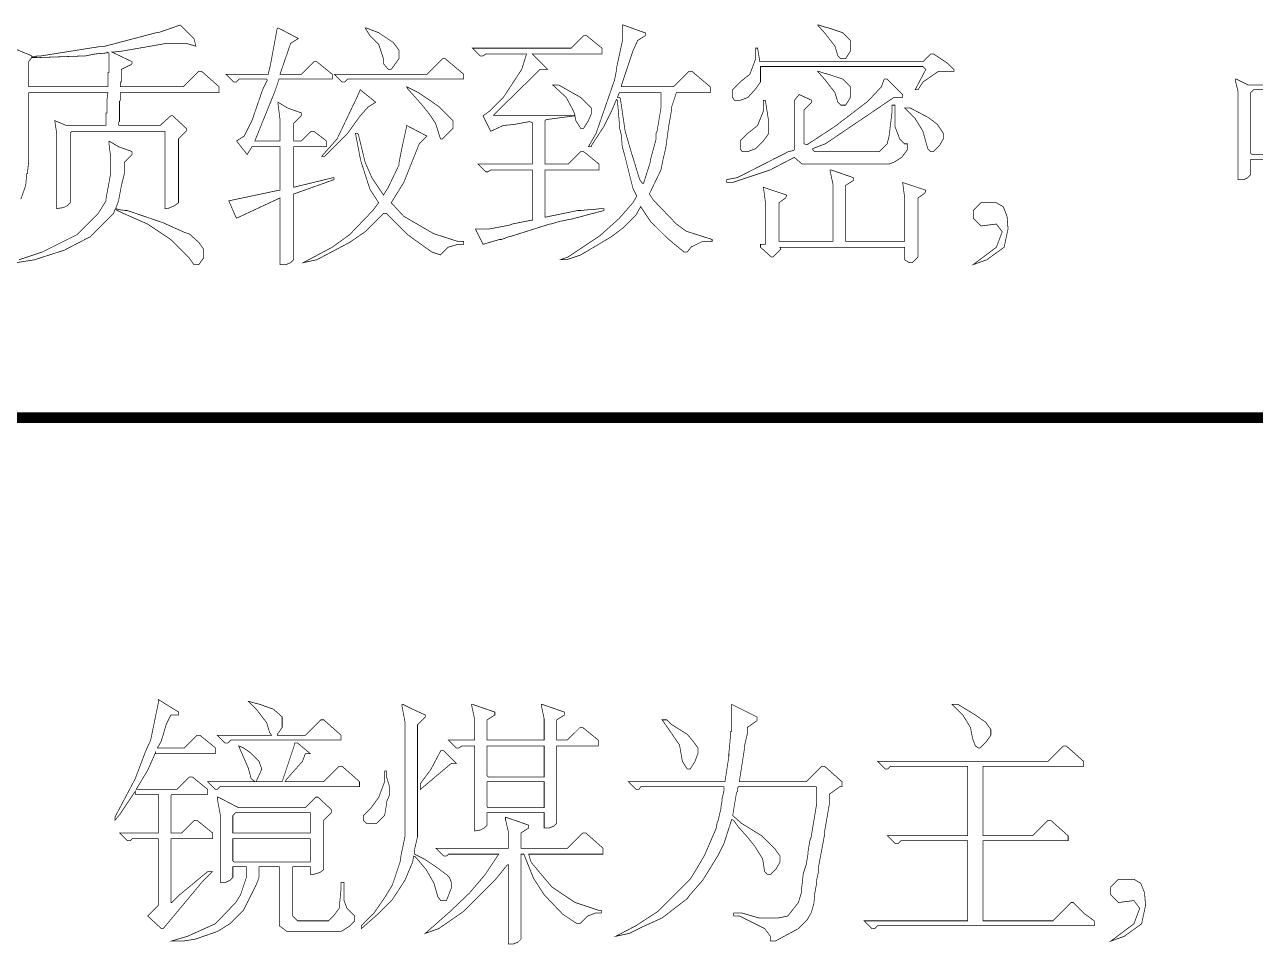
# Model space of a CAD drawing. Extents: x 94 to 452, y -72 to 1042.
# Drawn here: x 290.54 to 308.02, y 340.8 to 353.86 of the extents above; entities that cross this region are included whole.
import ezdxf

# ---------------------------------------------------------------- set-up
doc = ezdxf.new("R2010")
doc.units = 0
doc.header["$MEASUREMENT"] = 0
doc.layers.add('TREE_LAYER', color=7, linetype='Continuous')

msp = doc.modelspace()

# ---------------------------------------------------------------- linework, layer by layer
at = {"layer": 'TREE_LAYER'}
for points, const_width, elevation in [([(292.755679, 353.85727), (292.439992, 353.747466), (292.412541, 353.747466), (291.68509, 353.555309), (291.643914, 353.555309), (290.779208, 353.418054), (290.71058, 353.418054), (290.71058, 353.404329), (290.641953, 353.404329), (290.641953, 353.418054), (290.614502, 353.43178), (290.381169, 353.527858)], 0.01, 49), ([(290.490973, 351.386682), (290.5596, 351.578839), (290.573326, 351.743544), (290.587051, 351.743544), (290.587051, 351.784721), (290.600777, 351.90825), (290.600777, 352.896486), (290.600777, 352.896486), (291.712541, 352.896486), (291.726267, 352.896486), (291.712541, 352.786682), (291.712541, 352.786682), (291.712541, 352.690603), (291.712541, 352.690603), (291.712541, 352.60825), (291.698816, 352.60825), (291.698816, 352.512172), (291.698816, 352.512172), (291.698816, 352.429819), (291.698816, 352.429819), (291.136071, 352.429819), (290.971365, 352.498446), (290.998816, 352.320015), (290.998816, 351.249427), (291.094894, 351.263152), (291.149796, 351.290603), (291.190973, 351.33178), (291.190973, 352.320015), (291.218424, 352.347466), (292.536071, 352.347466), (292.536071, 352.347466), (292.536071, 351.249427), (292.577247, 351.249427), (292.673326, 351.290603), (292.728228, 351.33178), (292.728228, 352.237662), (292.838031, 352.347466), (292.838031, 352.388642), (292.645875, 352.567074), (292.618424, 352.567074), (292.467443, 352.429819), (291.890973, 352.429819), (291.877247, 352.429819), (291.877247, 352.470995), (291.890973, 352.484721), (291.890973, 352.580799), (291.890973, 352.580799), (291.890973, 352.676878), (291.890973, 352.676878), (291.890973, 352.772956), (291.904698, 352.786682), (291.904698, 352.896486), (291.904698, 352.896486), (293.304698, 352.896486), (293.304698, 352.978839), (293.057639, 353.198446), (293.016463, 353.198446), (292.796855, 352.978839), (291.918424, 352.978839), (291.904698, 352.978839), (291.904698, 353.047466), (291.918424, 353.047466), (291.918424, 353.225897), (292.055679, 353.294525), (292.069404, 353.30825), (292.069404, 353.335701), (291.781169, 353.472956), (291.80862, 353.472956), (291.932149, 353.486682), (292.563522, 353.596486), (292.838031, 353.596486), (292.975286, 353.555309), (292.947835, 353.665113), (292.755679, 353.85727), (292.755679, 353.85727)], 0.01, 49), ([(294.141953, 353.816093), (294.128228, 353.802368), (294.032149, 353.280799), (294.004698, 353.170995), (294.004698, 353.15727), (293.400777, 353.15727), (293.51058, 353.047466), (293.551757, 353.047466), (293.592933, 353.088642), (293.977247, 353.088642), (293.990973, 353.074917), (293.922345, 352.937662), (293.771365, 352.498446), (293.661561, 352.278839), (293.551757, 352.210211), (293.702737, 352.018054), (293.771365, 352.127858), (294.169404, 352.127858), (294.169404, 352.127858), (294.169404, 351.510211), (294.155679, 351.510211), (293.441953, 351.359231), (293.441953, 351.359231), (293.538031, 351.139623), (293.551757, 351.112172), (294.169404, 351.400407), (294.169404, 351.400407), (294.169404, 350.453348), (294.251757, 350.453348), (294.320384, 350.480799), (294.361561, 350.521976), (294.361561, 351.455309), (294.938031, 351.661191), (294.938031, 351.688642), (294.924306, 351.688642), (294.361561, 351.551388), (294.361561, 351.551388), (294.361561, 352.127858), (294.361561, 352.127858), (294.828228, 352.127858), (294.828228, 352.210211), (294.649796, 352.347466), (294.60862, 352.347466), (294.471365, 352.210211), (294.361561, 352.210211), (294.361561, 352.210211), (294.361561, 352.45727), (294.471365, 352.567074), (294.471365, 352.60825), (294.279208, 352.676878), (294.141953, 352.759231), (294.141953, 352.759231), (294.141953, 352.73178), (294.169404, 352.512172), (294.169404, 352.210211), (294.169404, 352.210211), (293.812541, 352.210211), (293.812541, 352.210211), (294.100777, 352.923937), (294.155679, 353.088642), (294.91058, 353.088642), (294.91058, 353.15727), (294.690973, 353.335701), (294.649796, 353.335701), (294.471365, 353.15727), (294.183129, 353.15727), (294.169404, 353.15727), (294.320384, 353.596486), (294.430188, 353.665113), (294.141953, 353.816093), (294.141953, 353.816093)], 0.01, 49), ([(295.390973, 353.816093), (295.377247, 353.816093), (295.445875, 353.70629), (295.569404, 353.58276), (295.638031, 353.376878), (295.638031, 353.30825), (295.706659, 353.225897), (295.747835, 353.225897), (295.857639, 353.376878), (295.857639, 353.500407), (295.775286, 353.610211), (295.569404, 353.747466), (295.390973, 353.816093), (295.390973, 353.816093)], 0.01, 49), ([(299.041953, 353.85727), (299.028228, 353.85727), (299.028228, 353.623937), (298.945875, 353.239623), (298.945875, 353.212172), (298.918424, 353.074917), (298.657639, 352.320015), (298.547835, 352.127858), (298.589012, 352.127858), (298.589012, 352.141584), (298.767443, 352.416093), (298.877247, 352.635701), (298.945875, 352.800407), (298.9596, 352.786682), (298.987051, 352.45727), (298.987051, 352.443544), (298.987051, 352.402368), (299.014502, 352.292564), (299.028228, 352.127858), (299.055679, 352.03178), (299.179208, 351.537662), (299.23411, 351.427858), (299.179208, 351.33178), (298.987051, 351.112172), (298.712541, 350.865113), (298.2596, 350.563152), (298.149796, 350.521976), (298.232149, 350.521976), (298.438031, 350.590603), (298.877247, 350.851388), (299.055679, 350.988642), (299.220384, 351.153348), (299.289012, 351.276878), (299.426267, 351.070995), (299.673326, 350.823937), (299.906659, 350.63178), (299.947835, 350.63178), (300.016463, 350.714133), (300.030188, 350.714133), (300.167443, 350.78276), (300.304698, 350.78276), (300.304698, 350.810211), (299.961561, 350.920015), (299.947835, 350.920015), (299.796855, 351.029819), (299.467443, 351.372956), (299.412541, 351.455309), (299.577247, 351.798446), (299.604698, 351.935701), (299.645875, 352.114133), (299.687051, 352.416093), (299.728228, 352.649427), (299.728228, 352.690603), (299.796855, 352.896486), (299.796855, 352.896486), (300.277247, 352.896486), (300.277247, 352.978839), (300.016463, 353.198446), (299.975286, 353.198446), (299.755679, 352.978839), (299.014502, 352.978839), (299.014502, 352.992564), (299.055679, 353.116093), (299.069404, 353.15727), (299.179208, 353.486682), (299.247835, 353.637662), (299.357639, 353.70629), (299.357639, 353.747466), (299.343914, 353.747466), (299.041953, 353.85727), (299.041953, 353.85727)], 0.01, 49), ([(301.814502, 353.85727), (301.800777, 353.85727), (301.91058, 353.733741), (302.047835, 353.555309), (302.089012, 353.418054), (302.130188, 353.376878), (302.198816, 353.376878), (302.267443, 353.486682), (302.267443, 353.637662), (302.157639, 353.747466), (301.951757, 353.816093), (301.896855, 353.829819), (301.814502, 353.85727), (301.814502, 353.85727)], 0.01, 49), ([(298.520384, 353.70629), (298.479208, 353.70629), (298.300777, 353.527858), (296.900777, 353.527858), (297.01058, 353.418054), (297.051757, 353.418054), (297.092933, 353.445505), (297.669404, 353.445505), (297.669404, 353.445505), (297.600777, 353.225897), (297.339992, 352.827858), (297.147835, 352.635701), (297.051757, 352.567074), (297.161561, 352.347466), (297.339992, 352.429819), (297.490973, 352.443544), (297.71058, 352.484721), (297.751757, 352.470995), (297.751757, 351.880799), (297.738031, 351.880799), (296.983129, 351.880799), (297.092933, 351.770995), (297.120384, 351.770995), (297.161561, 351.798446), (297.738031, 351.798446), (297.751757, 351.798446), (297.751757, 351.084721), (297.738031, 351.084721), (297.463522, 351.029819), (297.436071, 351.016093), (297.147835, 350.961191), (296.941953, 350.961191), (297.051757, 350.741584), (297.28509, 350.810211), (297.312541, 350.810211), (297.422345, 350.851388), (297.436071, 350.851388), (297.998816, 351.029819), (298.012541, 351.029819), (298.149796, 351.070995), (298.163522, 351.070995), (298.287051, 351.098446), (298.300777, 351.098446), (298.767443, 351.221976), (298.767443, 351.249427), (298.739992, 351.249427), (298.726267, 351.249427), (298.616463, 351.235701), (298.602737, 351.235701), (298.575286, 351.235701), (298.438031, 351.221976), (298.396855, 351.221976), (297.930188, 351.125897), (297.930188, 351.125897), (297.930188, 351.798446), (297.930188, 351.798446), (298.698816, 351.798446), (298.698816, 351.880799), (298.479208, 352.059231), (298.438031, 352.059231), (298.2596, 351.880799), (297.930188, 351.880799), (297.930188, 351.880799), (297.930188, 352.498446), (297.943914, 352.512172), (298.355679, 352.567074), (298.369404, 352.498446), (298.438031, 352.388642), (298.438031, 352.388642), (298.479208, 352.388642), (298.547835, 352.498446), (298.589012, 352.594525), (298.589012, 352.676878), (298.438031, 352.827858), (298.122345, 353.00629), (298.039992, 353.00629), (298.232149, 352.827858), (298.328228, 352.649427), (298.355679, 352.580799), (298.341953, 352.567074), (297.202737, 352.567074), (297.202737, 352.580799), (297.861561, 353.225897), (297.971365, 353.225897), (297.751757, 353.445505), (297.751757, 353.445505), (298.739992, 353.445505), (298.739992, 353.527858), (298.520384, 353.70629), (298.520384, 353.70629)], 0.01, 49), ([(291.712541, 353.459231), (291.712541, 353.472956), (291.739992, 353.459231), (291.739992, 353.184721), (291.726267, 353.184721), (291.726267, 353.088642), (291.726267, 353.074917), (291.726267, 352.978839), (291.712541, 352.978839), (290.600777, 352.978839), (290.600777, 352.978839), (290.600777, 353.335701), (290.641953, 353.390603), (291.41058, 353.418054), (291.547835, 353.445505), (291.712541, 353.459231), (291.712541, 353.459231)], 0.01, 49), ([(300.949796, 353.527858), (300.922345, 353.527858), (300.922345, 353.376878), (300.839992, 353.15727), (300.702737, 353.047466), (300.592933, 352.937662), (300.592933, 352.827858), (300.620384, 352.786682), (300.702737, 352.786682), (300.812541, 352.827858), (300.922345, 352.951388), (300.990973, 353.047466), (300.990973, 353.253348), (300.990973, 353.267074), (300.990973, 353.267074), (303.296855, 353.267074), (303.338031, 353.225897), (303.187051, 352.937662), (303.228228, 352.937662), (303.296855, 353.047466), (303.516463, 353.198446), (303.736071, 353.198446), (303.736071, 353.225897), (303.653718, 353.30825), (303.447835, 353.445505), (303.406659, 353.445505), (303.296855, 353.335701), (300.977247, 353.335701), (300.977247, 353.363152), (300.949796, 353.527858), (300.949796, 353.527858)], 0.01, 49), ([(296.516463, 353.376878), (296.475286, 353.376878), (296.255679, 353.15727), (294.938031, 353.15727), (295.047835, 353.047466), (295.089012, 353.047466), (295.130188, 353.088642), (296.777247, 353.088642), (296.777247, 353.15727), (296.516463, 353.376878), (296.516463, 353.376878)], 0.01, 49), ([(301.814502, 353.198446), (301.800777, 353.198446), (301.91058, 353.074917), (302.047835, 352.896486), (302.089012, 352.759231), (302.130188, 352.718054), (302.198816, 352.718054), (302.267443, 352.827858), (302.267443, 352.978839), (302.157639, 353.088642), (301.951757, 353.15727), (301.896855, 353.170995), (301.814502, 353.198446), (301.814502, 353.198446)], 0.01, 49), ([(295.967443, 352.978839), (295.967443, 352.978839), (295.981169, 352.951388), (296.200777, 352.704329), (296.296855, 352.580799), (296.379208, 352.45727), (296.447835, 352.237662), (296.475286, 352.237662), (296.626267, 352.388642), (296.626267, 352.498446), (296.43411, 352.690603), (296.296855, 352.786682), (296.132149, 352.896486), (295.967443, 352.978839), (295.967443, 352.978839)], 0.01, 49), ([(302.789012, 353.088642), (302.747835, 353.088642), (302.706659, 352.978839), (302.514502, 352.772956), (302.047835, 352.416093), (301.649796, 352.155309), (301.60862, 352.169035), (301.60862, 352.649427), (301.718424, 352.759231), (301.718424, 352.786682), (301.539992, 352.869035), (301.471365, 352.786682), (301.471365, 352.086682), (301.457639, 352.072956), (301.389012, 352.059231), (300.661561, 351.688642), (300.51058, 351.661191), (300.51058, 351.620015), (300.592933, 351.620015), (301.128228, 351.798446), (301.471365, 351.976878), (301.581169, 351.880799), (302.816463, 351.880799), (302.88509, 351.90825), (302.994894, 351.976878), (303.077247, 352.086682), (303.077247, 352.169035), (303.036071, 352.169035), (302.967443, 352.237662), (302.898816, 352.416093), (302.898816, 352.718054), (302.857639, 352.718054), (302.857639, 352.621976), (302.816463, 352.278839), (302.789012, 352.169035), (302.679208, 352.059231), (301.7596, 352.059231), (301.732149, 352.086682), (301.732149, 352.100407), (301.91058, 352.169035), (302.88509, 352.827858), (303.00862, 352.827858), (303.00862, 352.869035), (302.789012, 353.088642), (302.789012, 353.088642)], 0.01, 49), ([(308.979208, 353.00629), (307.90862, 353.00629), (307.743914, 353.088642), (307.730188, 353.088642), (307.730188, 353.074917), (307.771365, 352.910211), (307.771365, 351.661191), (307.853718, 351.661191), (307.90862, 351.688642), (307.949796, 351.729819), (307.949796, 351.949427), (307.963522, 351.949427), (308.979208, 351.949427)], 0.01, 49), ([(295.30862, 352.937662), (295.267443, 352.841584), (294.979208, 352.237662), (294.7596, 351.990603), (294.800777, 351.990603), (295.130188, 352.320015), (295.30862, 352.567074), (295.418424, 352.690603), (295.528228, 352.759231), (295.30862, 352.937662), (295.30862, 352.937662)], 0.01, 49), ([(298.987051, 352.896486), (299.000777, 352.896486), (299.577247, 352.896486), (299.577247, 352.896486), (299.577247, 352.676878), (299.522345, 352.347466), (299.50862, 352.320015), (299.50862, 352.237662), (299.426267, 351.935701), (299.426267, 351.90825), (299.330188, 351.60629), (299.316463, 351.60629), (299.275286, 351.661191), (299.179208, 351.976878), (299.165482, 352.018054), (299.069404, 352.347466), (299.000777, 352.814133), (298.987051, 352.827858), (298.9596, 352.827858), (298.987051, 352.896486), (298.987051, 352.896486)], 0.01, 49), ([(301.0596, 352.786682), (301.032149, 352.786682), (301.032149, 352.635701), (300.949796, 352.429819), (300.812541, 352.320015), (300.702737, 352.210211), (300.702737, 352.100407), (300.730188, 352.059231), (300.812541, 352.059231), (300.922345, 352.100407), (301.032149, 352.210211), (301.100777, 352.30629), (301.100777, 352.525897), (301.0596, 352.786682), (301.0596, 352.786682)], 0.01, 49), ([(307.990973, 352.937662), (307.990973, 352.937662), (308.979208, 352.937662), (308.979208, 352.937662), (308.979208, 352.03178), (308.979208, 352.018054), (307.963522, 352.018054), (307.949796, 352.03178), (307.949796, 352.896486), (307.990973, 352.937662), (307.990973, 352.937662)], 0.01, 49), ([(303.118424, 352.676878), (303.036071, 352.676878), (303.187051, 352.525897), (303.296855, 352.347466), (303.338031, 352.196486), (303.365482, 352.100407), (303.406659, 352.059231), (303.447835, 352.059231), (303.530188, 352.141584), (303.58509, 352.237662), (303.58509, 352.320015), (303.502737, 352.443544), (303.379208, 352.539623), (303.118424, 352.676878), (303.118424, 352.676878)], 0.01, 49), ([(295.967443, 352.429819), (295.967443, 352.416093), (295.912541, 352.169035), (295.857639, 351.894525), (295.857639, 351.867074), (295.706659, 351.551388), (295.638031, 351.441584), (295.500777, 351.647466), (295.473326, 351.688642), (295.377247, 351.90825), (295.281169, 352.30629), (295.267443, 352.320015), (295.239992, 352.320015), (295.30862, 351.963152), (295.322345, 351.90825), (295.445875, 351.523937), (295.569404, 351.33178), (295.487051, 351.221976), (295.157639, 350.878839), (294.91058, 350.700407), (294.498816, 350.480799), (294.690973, 350.521976), (295.157639, 350.769035), (295.377247, 350.920015), (295.638031, 351.180799), (295.679208, 351.180799), (295.981169, 350.878839), (296.324306, 350.63178), (296.447835, 350.590603), (296.557639, 350.700407), (296.694894, 350.741584), (296.777247, 350.741584), (296.777247, 350.78276), (296.694894, 350.78276), (296.351757, 350.892564), (295.926267, 351.139623), (295.747835, 351.33178), (295.926267, 351.620015), (296.145875, 352.169035), (296.255679, 352.278839), (295.967443, 352.429819), (295.967443, 352.429819)], 0.01, 49), ([(290.422345, 350.480799), (290.683129, 350.521976), (291.10862, 350.659231), (291.479208, 350.851388), (291.80862, 351.180799), (291.822345, 351.235701), (291.836071, 351.235701), (291.945875, 351.180799), (292.289012, 351.029819), (292.618424, 350.810211), (292.879208, 350.549427), (292.947835, 350.453348), (293.016463, 350.453348), (293.08509, 350.549427), (293.08509, 350.672956), (293.016463, 350.769035), (292.879208, 350.892564), (292.824306, 350.90629), (292.549796, 351.029819), (292.522345, 351.043544), (292.000777, 351.221976), (291.973326, 351.221976), (291.877247, 351.235701), (291.836071, 351.249427), (291.877247, 351.359231), (291.918424, 351.578839), (291.9596, 351.743544), (291.9596, 351.90825), (292.069404, 352.018054), (292.069404, 352.059231), (291.877247, 352.127858), (291.739992, 352.210211), (291.739992, 352.210211)], 0.01, 49), ([(291.739992, 352.210211), (291.739992, 352.210211), (291.739992, 352.18276), (291.767443, 351.963152), (291.767443, 351.75727), (291.698816, 351.386682), (291.698816, 351.359231), (291.589012, 351.180799), (291.287051, 350.878839), (290.792933, 350.63178), (290.463522, 350.521976)], 0.01, 49), ([(301.992933, 351.798446), (301.979208, 351.798446), (301.979208, 351.784721), (302.020384, 351.592564), (302.020384, 350.78276), (302.006659, 350.78276), (301.251757, 350.78276), (301.251757, 350.78276), (301.251757, 351.33178), (301.347835, 351.400407), (301.361561, 351.441584), (301.032149, 351.551388), (301.0596, 351.345505), (301.0596, 350.741584), (300.990973, 350.741584), (300.990973, 350.700407), (301.141953, 350.563152), (301.169404, 350.563152), (301.279208, 350.672956), (301.265482, 350.700407), (301.279208, 350.700407), (303.036071, 350.700407), (303.036071, 350.700407), (303.036071, 350.521976), (303.104698, 350.480799), (303.145875, 350.480799), (303.228228, 350.563152), (303.228228, 351.400407), (303.324306, 351.469035), (303.338031, 351.510211), (303.00862, 351.620015), (303.036071, 351.414133), (303.036071, 350.78276), (303.036071, 350.78276), (302.198816, 350.78276), (302.198816, 350.78276), (302.198816, 351.578839), (302.30862, 351.647466), (302.30862, 351.688642), (301.992933, 351.798446), (301.992933, 351.798446)], 0.01, 49), ([(304.339992, 351.33178), (304.120384, 351.33178), (304.01058, 351.221976), (304.01058, 351.112172), (304.120384, 351.002368), (304.339992, 351.029819), (304.422345, 350.920015), (304.339992, 350.700407), (304.01058, 350.453348), (304.202737, 350.521976), (304.449796, 350.700407), (304.504698, 350.961191), (304.490973, 351.139623), (304.436071, 351.276878), (304.339992, 351.33178), (304.339992, 351.33178)], 0.01, 49), ([(221.22612, 348.278409), (399.22612, 348.278409)], 0.15, 178), ([(292.442987, 344.276395), (292.442987, 344.276395), (292.442987, 344.235219), (292.333183, 343.699925), (292.264555, 343.548944), (292.113575, 343.150905), (291.85279, 342.656787), (291.825339, 342.601885), (291.825339, 342.560709), (291.893967, 342.643062), (292.113575, 342.972474), (292.113575, 342.931297), (292.442987, 342.931297), (292.442987, 342.917572), (292.442987, 342.382278), (292.442987, 342.382278), (291.893967, 342.382278), (292.003771, 342.272474), (292.044947, 342.272474), (292.072398, 342.299925), (292.442987, 342.299925), (292.442987, 342.299925), (292.442987, 341.352866), (292.292006, 341.201885), (292.484163, 341.023454), (292.511614, 341.023454), (293.060634, 341.682278), (293.211614, 341.833258), (293.142987, 341.833258), (292.744947, 341.503846), (292.635143, 341.394042), (292.621418, 341.394042), (292.621418, 342.299925), (292.635143, 342.299925), (293.211614, 342.299925), (293.211614, 342.382278), (292.992006, 342.560709), (292.95083, 342.560709), (292.772398, 342.382278), (292.635143, 342.382278), (292.621418, 342.382278), (292.621418, 342.917572), (292.635143, 342.931297), (293.142987, 342.931297), (293.142987, 342.999925), (292.923379, 343.178356), (292.882202, 343.178356), (292.703771, 342.999925), (292.1273, 342.999925), (292.1273, 342.999925), (292.292006, 343.274434), (292.40181, 343.521493), (292.40181, 343.507768), (293.25279, 343.507768), (293.25279, 343.590121), (293.033183, 343.768552), (292.992006, 343.768552), (292.813575, 343.590121), (292.442987, 343.590121), (292.429261, 343.590121), (292.484163, 343.686199), (292.55279, 343.919532), (292.621418, 344.056787), (292.635143, 344.056787), (292.731222, 344.056787), (292.731222, 344.097964), (292.442987, 344.276395), (292.442987, 344.276395)], 0.01, 50), ([(293.733183, 344.248944), (293.719457, 344.248944), (293.842987, 344.125415), (293.980241, 343.946983), (294.021418, 343.809729), (294.048869, 343.768552), (294.048869, 343.768552), (293.280241, 343.768552), (293.390045, 343.658748), (293.431222, 343.658748), (293.472398, 343.699925), (295.037104, 343.699925), (295.037104, 343.768552), (294.790045, 343.98816), (294.748869, 343.98816), (294.529261, 343.768552), (294.131222, 343.768552), (294.131222, 343.768552), (294.131222, 343.782278), (294.199849, 343.878356), (294.199849, 344.029336), (294.07632, 344.13914), (293.884163, 344.207768), (293.829261, 344.221493), (293.733183, 344.248944), (293.733183, 344.248944)], 0.01, 50), ([(295.915536, 344.207768), (295.90181, 344.207768), (295.90181, 344.180317), (295.942987, 343.960709), (295.942987, 342.327376), (295.888085, 342.066591), (295.874359, 341.970513), (295.764555, 341.641101), (295.654751, 341.46267), (295.503771, 341.243062), (295.325339, 341.06463), (295.325339, 341.023454), (295.558673, 341.229336), (295.764555, 341.435219), (295.942987, 341.709729), (296.05279, 341.970513), (296.066516, 342.052866), (296.093967, 342.03914), (296.244947, 341.860709), (296.354751, 341.668552), (296.409653, 341.476395), (296.45083, 341.421493), (296.533183, 341.421493), (296.60181, 341.599925), (296.60181, 341.682278), (296.574359, 341.750905), (296.546908, 341.778356), (296.382202, 341.901885), (296.217496, 342.011689), (296.080241, 342.080317), (296.080241, 342.148944), (296.121418, 342.327376), (296.121418, 343.919532), (296.231222, 344.029336), (296.231222, 344.056787), (296.05279, 344.13914), (295.915536, 344.207768), (295.915536, 344.207768)], 0.01, 50), ([(296.903771, 344.207768), (296.890045, 344.207768), (296.890045, 344.194042), (296.931222, 344.001885), (296.931222, 343.699925), (296.931222, 343.699925), (296.560634, 343.699925), (296.670438, 343.590121), (296.711614, 343.590121), (296.75279, 343.617572), (296.931222, 343.617572), (296.931222, 343.617572), (296.931222, 342.409729), (297.013575, 342.423454), (297.068477, 342.450905), (297.109653, 342.492081), (297.109653, 342.670513), (297.123379, 342.670513), (297.919457, 342.670513), (297.919457, 342.670513), (297.919457, 342.450905), (297.988085, 342.450905), (298.056712, 342.478356), (298.097888, 342.519532), (298.097888, 343.617572), (298.111614, 343.617572), (298.688085, 343.617572), (298.688085, 343.699925), (298.468477, 343.878356), (298.4273, 343.878356), (298.248869, 343.699925), (298.111614, 343.699925), (298.097888, 343.699925), (298.097888, 343.98816), (298.207692, 344.056787), (298.207692, 344.097964), (297.892006, 344.207768), (297.878281, 344.207768), (297.878281, 344.194042), (297.919457, 344.001885), (297.919457, 343.699925), (297.919457, 343.699925), (297.123379, 343.699925), (297.109653, 343.699925), (297.109653, 343.98816), (297.219457, 344.056787), (297.219457, 344.097964), (296.903771, 344.207768), (296.903771, 344.207768)], 0.01, 50), ([(300.582202, 344.207768), (300.582202, 344.207768), (300.582202, 343.823454), (300.568477, 343.823454), (300.554751, 343.645023), (300.541026, 343.507768), (300.541026, 343.466591), (300.486124, 343.109729), (299.113575, 343.109729), (299.223379, 342.999925), (299.264555, 342.999925), (299.292006, 343.041101), (300.472398, 343.041101), (300.472398, 343.027376), (300.472398, 343.027376), (300.472398, 342.986199), (300.444947, 342.86267), (300.444947, 342.835219), (300.431222, 342.766591), (300.431222, 342.73914), (300.390045, 342.560709), (300.37632, 342.533258), (300.362594, 342.450905), (300.197888, 342.066591), (300.060634, 341.833258), (299.992006, 341.723454), (299.539065, 341.270513), (299.223379, 341.06463), (298.935143, 340.91365), (299.1273, 340.954827), (299.292006, 341.037179), (299.593967, 341.174434), (299.95083, 341.448944), (299.978281, 341.490121), (300.170438, 341.709729), (300.390045, 342.066591), (300.472398, 342.231297), (300.582202, 342.574434), (300.609653, 342.560709), (300.678281, 342.46463), (300.80181, 342.327376), (300.911614, 342.190121), (301.021418, 342.011689), (301.048869, 341.833258), (301.090045, 341.792081), (301.131222, 341.792081), (301.213575, 341.874434), (301.268477, 341.970513), (301.268477, 342.052866), (301.199849, 342.148944), (301.007692, 342.341101), (300.719457, 342.519532), (300.595928, 342.629336), (300.65083, 342.958748), (300.664555, 342.972474), (300.664555, 343.01365), (300.678281, 343.041101), (301.77632, 343.041101), (301.790045, 343.027376), (301.790045, 342.807768), (301.707692, 342.31365), (301.693967, 342.286199), (301.666516, 342.121493), (301.666516, 342.094042), (301.639065, 341.929336), (301.597888, 341.805807), (301.584163, 341.682278), (301.570438, 341.558748), (301.570438, 341.531297), (301.529261, 341.394042), (301.378281, 341.201885), (301.241026, 341.174434), (301.213575, 341.174434), (300.966516, 341.174434), (300.733183, 341.243062), (300.609653, 341.243062), (300.609653, 341.201885), (300.692006, 341.201885), (301.048869, 341.023454), (301.131222, 340.91365), (301.131222, 340.845023), (301.199849, 340.845023), (301.529261, 341.023454), (301.65279, 341.146983), (301.707692, 341.243062), (301.721418, 341.284238), (301.748869, 341.380317), (301.762594, 341.531297), (301.790045, 341.682278), (301.790045, 341.723454), (301.817496, 341.846983), (301.817496, 341.915611), (301.899849, 342.354827), (301.899849, 342.396003), (301.968477, 342.794042), (301.968477, 342.931297), (302.119457, 343.041101), (302.146908, 343.041101), (302.146908, 343.109729), (301.899849, 343.329336), (301.858673, 343.329336), (301.639065, 343.109729), (300.692006, 343.109729), (300.692006, 343.123454), (300.760634, 343.56267), (300.760634, 343.603846), (300.80181, 343.782278), (300.80181, 343.878356), (300.939065, 343.974434), (300.939065, 343.98816), (300.939065, 344.029336), (300.582202, 344.207768), (300.582202, 344.207768)], 0.01, 50), ([(303.793967, 344.207768), (303.711614, 344.207768), (303.862594, 344.056787), (303.972398, 343.878356), (303.999849, 343.727376), (304.041026, 343.617572), (304.082202, 343.590121), (304.109653, 343.590121), (304.192006, 343.672474), (304.260634, 343.768552), (304.260634, 343.837179), (304.260634, 343.850905), (304.192006, 343.946983), (304.178281, 343.960709), (304.041026, 344.056787), (303.793967, 344.207768), (303.793967, 344.207768)], 0.01, 50), ([(299.662594, 343.98816), (299.593967, 343.98816), (299.690045, 343.850905), (299.841026, 343.631297), (299.882202, 343.397964), (299.95083, 343.28816), (299.992006, 343.28816), (300.060634, 343.397964), (300.10181, 343.507768), (300.10181, 343.590121), (300.033183, 343.686199), (299.95083, 343.782278), (299.731222, 343.919532), (299.662594, 343.98816), (299.662594, 343.98816)], 0.01, 50), ([(294.419457, 343.658748), (294.378281, 343.658748), (294.378281, 343.645023), (294.199849, 343.109729), (293.842987, 343.109729), (293.829261, 343.109729), (293.911614, 343.28816), (293.870438, 343.397964), (293.746908, 343.521493), (293.65083, 343.590121), (293.582202, 343.617572), (293.582202, 343.617572), (293.719457, 343.301885), (293.760634, 343.150905), (293.815536, 343.109729), (293.815536, 343.109729), (293.142987, 343.109729), (293.25279, 342.999925), (293.280241, 342.999925), (293.321418, 343.041101), (295.297888, 343.041101), (295.297888, 343.109729), (295.05083, 343.329336), (295.009653, 343.329336), (294.790045, 343.109729), (294.241026, 343.109729), (294.241026, 343.109729), (294.268477, 343.150905), (294.488085, 343.397964), (294.529261, 343.507768), (294.597888, 343.507768), (294.419457, 343.658748), (294.419457, 343.658748)], 0.01, 50), ([(296.492006, 343.548944), (296.45083, 343.548944), (296.313575, 343.28816), (296.162594, 343.082278), (296.162594, 342.999925), (296.60181, 343.370513), (296.670438, 343.370513), (296.492006, 343.548944), (296.492006, 343.548944)], 0.01, 50), ([(297.109653, 343.617572), (297.123379, 343.617572), (297.919457, 343.617572), (297.919457, 343.617572), (297.919457, 343.192081), (297.919457, 343.178356), (297.123379, 343.178356), (297.109653, 343.192081), (297.109653, 343.617572), (297.109653, 343.617572)], 0.01, 50), ([(305.331222, 343.617572), (305.290045, 343.617572), (305.070438, 343.397964), (302.654751, 343.397964), (302.764555, 343.28816), (302.792006, 343.28816), (302.833183, 343.329336), (303.931222, 343.329336), (303.931222, 343.329336), (303.931222, 342.341101), (303.931222, 342.341101), (302.792006, 342.341101), (302.90181, 342.231297), (302.942987, 342.231297), (302.984163, 342.272474), (303.931222, 342.272474), (303.931222, 342.258748), (303.931222, 341.133258), (303.931222, 341.133258), (302.462594, 341.133258), (302.572398, 341.023454), (302.613575, 341.023454), (302.654751, 341.06463), (305.729261, 341.06463), (305.729261, 341.133258), (305.578281, 341.243062), (305.4273, 341.394042), (305.399849, 341.394042), (305.139065, 341.133258), (304.15083, 341.133258), (304.15083, 341.133258), (304.15083, 342.258748), (304.15083, 342.272474), (305.358673, 342.272474), (305.358673, 342.341101), (305.111614, 342.560709), (305.070438, 342.560709), (304.85083, 342.341101), (304.15083, 342.341101), (304.15083, 342.341101), (304.15083, 343.329336), (304.15083, 343.329336), (305.578281, 343.329336), (305.578281, 343.397964), (305.331222, 343.617572), (305.331222, 343.617572)], 0.01, 50), ([(295.682202, 343.260709), (295.654751, 343.260709), (295.654751, 343.109729), (295.572398, 342.890121), (295.462594, 342.73914), (295.35279, 342.629336), (295.35279, 342.560709), (295.393967, 342.519532), (295.544947, 342.519532), (295.654751, 342.629336), (295.682202, 342.794042), (295.682202, 342.821493), (295.723379, 342.917572), (295.723379, 343.041101), (295.682202, 343.178356), (295.682202, 343.260709), (295.682202, 343.260709)], 0.01, 50), ([(297.109653, 343.109729), (297.123379, 343.109729), (297.919457, 343.109729), (297.919457, 343.109729), (297.919457, 342.752866), (297.919457, 342.73914), (297.123379, 342.73914), (297.109653, 342.752866), (297.109653, 343.109729), (297.109653, 343.109729)], 0.01, 50), ([(293.293967, 342.890121), (293.280241, 342.890121), (293.280241, 342.86267), (293.321418, 342.643062), (293.321418, 341.682278), (293.403771, 341.682278), (293.458673, 341.709729), (293.499849, 341.750905), (293.499849, 341.901885), (293.513575, 341.901885), (293.678281, 341.901885), (293.692006, 341.901885), (293.692006, 341.750905), (293.609653, 341.503846), (293.541026, 341.394042), (293.25279, 341.092081), (292.854751, 340.91365), (292.621418, 340.845023), (292.786124, 340.845023), (292.964555, 340.872474), (293.280241, 340.982278), (293.458673, 341.092081), (293.65083, 341.284238), (293.829261, 341.641101), (293.856712, 341.709729), (293.870438, 341.750905), (293.870438, 341.901885), (293.870438, 341.901885), (294.158673, 341.901885), (294.158673, 341.901885), (294.158673, 341.06463), (294.268477, 340.982278), (295.037104, 340.982278), (295.146908, 341.050905), (295.229261, 341.133258), (295.229261, 341.201885), (295.119457, 341.311689), (295.078281, 341.421493), (295.078281, 341.682278), (295.037104, 341.682278), (295.037104, 341.599925), (295.009653, 341.311689), (294.9273, 341.201885), (294.858673, 341.133258), (294.419457, 341.133258), (294.35083, 341.201885), (294.35083, 341.901885), (294.35083, 341.901885), (294.597888, 341.901885), (294.597888, 341.901885), (294.597888, 341.792081), (294.639065, 341.792081), (294.735143, 341.819532), (294.790045, 341.860709), (294.790045, 342.560709), (294.899849, 342.670513), (294.899849, 342.711689), (294.707692, 342.890121), (294.680241, 342.890121), (294.529261, 342.73914), (293.582202, 342.73914), (293.293967, 342.890121), (293.293967, 342.890121)], 0.01, 50), ([(293.541026, 342.670513), (293.541026, 342.670513), (294.597888, 342.670513), (294.597888, 342.670513), (294.597888, 342.382278), (294.597888, 342.382278), (293.513575, 342.382278), (293.499849, 342.382278), (293.499849, 342.629336), (293.541026, 342.670513), (293.541026, 342.670513)], 0.01, 50), ([(297.384163, 342.601885), (297.370438, 342.601885), (297.370438, 342.574434), (297.411614, 342.396003), (297.411614, 342.16267), (297.397888, 342.16267), (296.382202, 342.16267), (296.492006, 342.052866), (296.533183, 342.052866), (296.560634, 342.080317), (297.260634, 342.080317), (297.274359, 342.080317), (297.082202, 341.792081), (296.862594, 341.531297), (296.574359, 341.256787), (296.231222, 340.954827), (296.423379, 341.023454), (296.780241, 341.270513), (297.219457, 341.709729), (297.397888, 341.929336), (297.411614, 341.929336), (297.411614, 340.803846), (297.480241, 340.803846), (297.548869, 340.831297), (297.590045, 340.872474), (297.590045, 342.080317), (297.590045, 342.080317), (297.617496, 342.080317), (297.631222, 342.080317), (297.768477, 341.737179), (297.919457, 341.503846), (298.180241, 341.229336), (298.386124, 341.092081), (298.4273, 341.092081), (298.537104, 341.201885), (298.646908, 341.243062), (298.729261, 341.243062), (298.729261, 341.284238), (298.688085, 341.284238), (298.358673, 341.394042), (298.029261, 341.61365), (297.741026, 341.956787), (297.7273, 341.984238), (297.699849, 342.080317), (297.699849, 342.080317), (298.756712, 342.080317), (298.756712, 342.16267), (298.509653, 342.382278), (298.468477, 342.382278), (298.248869, 342.16267), (297.590045, 342.16267), (297.590045, 342.16267), (297.590045, 342.382278), (297.699849, 342.450905), (297.699849, 342.492081), (297.384163, 342.601885), (297.384163, 342.601885)], 0.01, 50), ([(293.499849, 342.299925), (293.513575, 342.299925), (294.597888, 342.299925), (294.597888, 342.299925), (294.597888, 341.984238), (294.597888, 341.970513), (293.513575, 341.970513), (293.499849, 341.984238), (293.499849, 342.299925), (293.499849, 342.299925)], 0.01, 50), ([(306.292006, 341.723454), (306.072398, 341.723454), (305.962594, 341.61365), (305.962594, 341.503846), (306.072398, 341.394042), (306.292006, 341.421493), (306.374359, 341.311689), (306.292006, 341.092081), (305.962594, 340.845023), (306.154751, 340.91365), (306.40181, 341.092081), (306.456712, 341.352866), (306.442987, 341.531297), (306.388085, 341.668552), (306.292006, 341.723454), (306.292006, 341.723454)], 0.01, 50)]:
    msp.add_lwpolyline(points, dxfattribs=dict(at, const_width=const_width, elevation=elevation))

doc.saveas('drawing.dxf')
